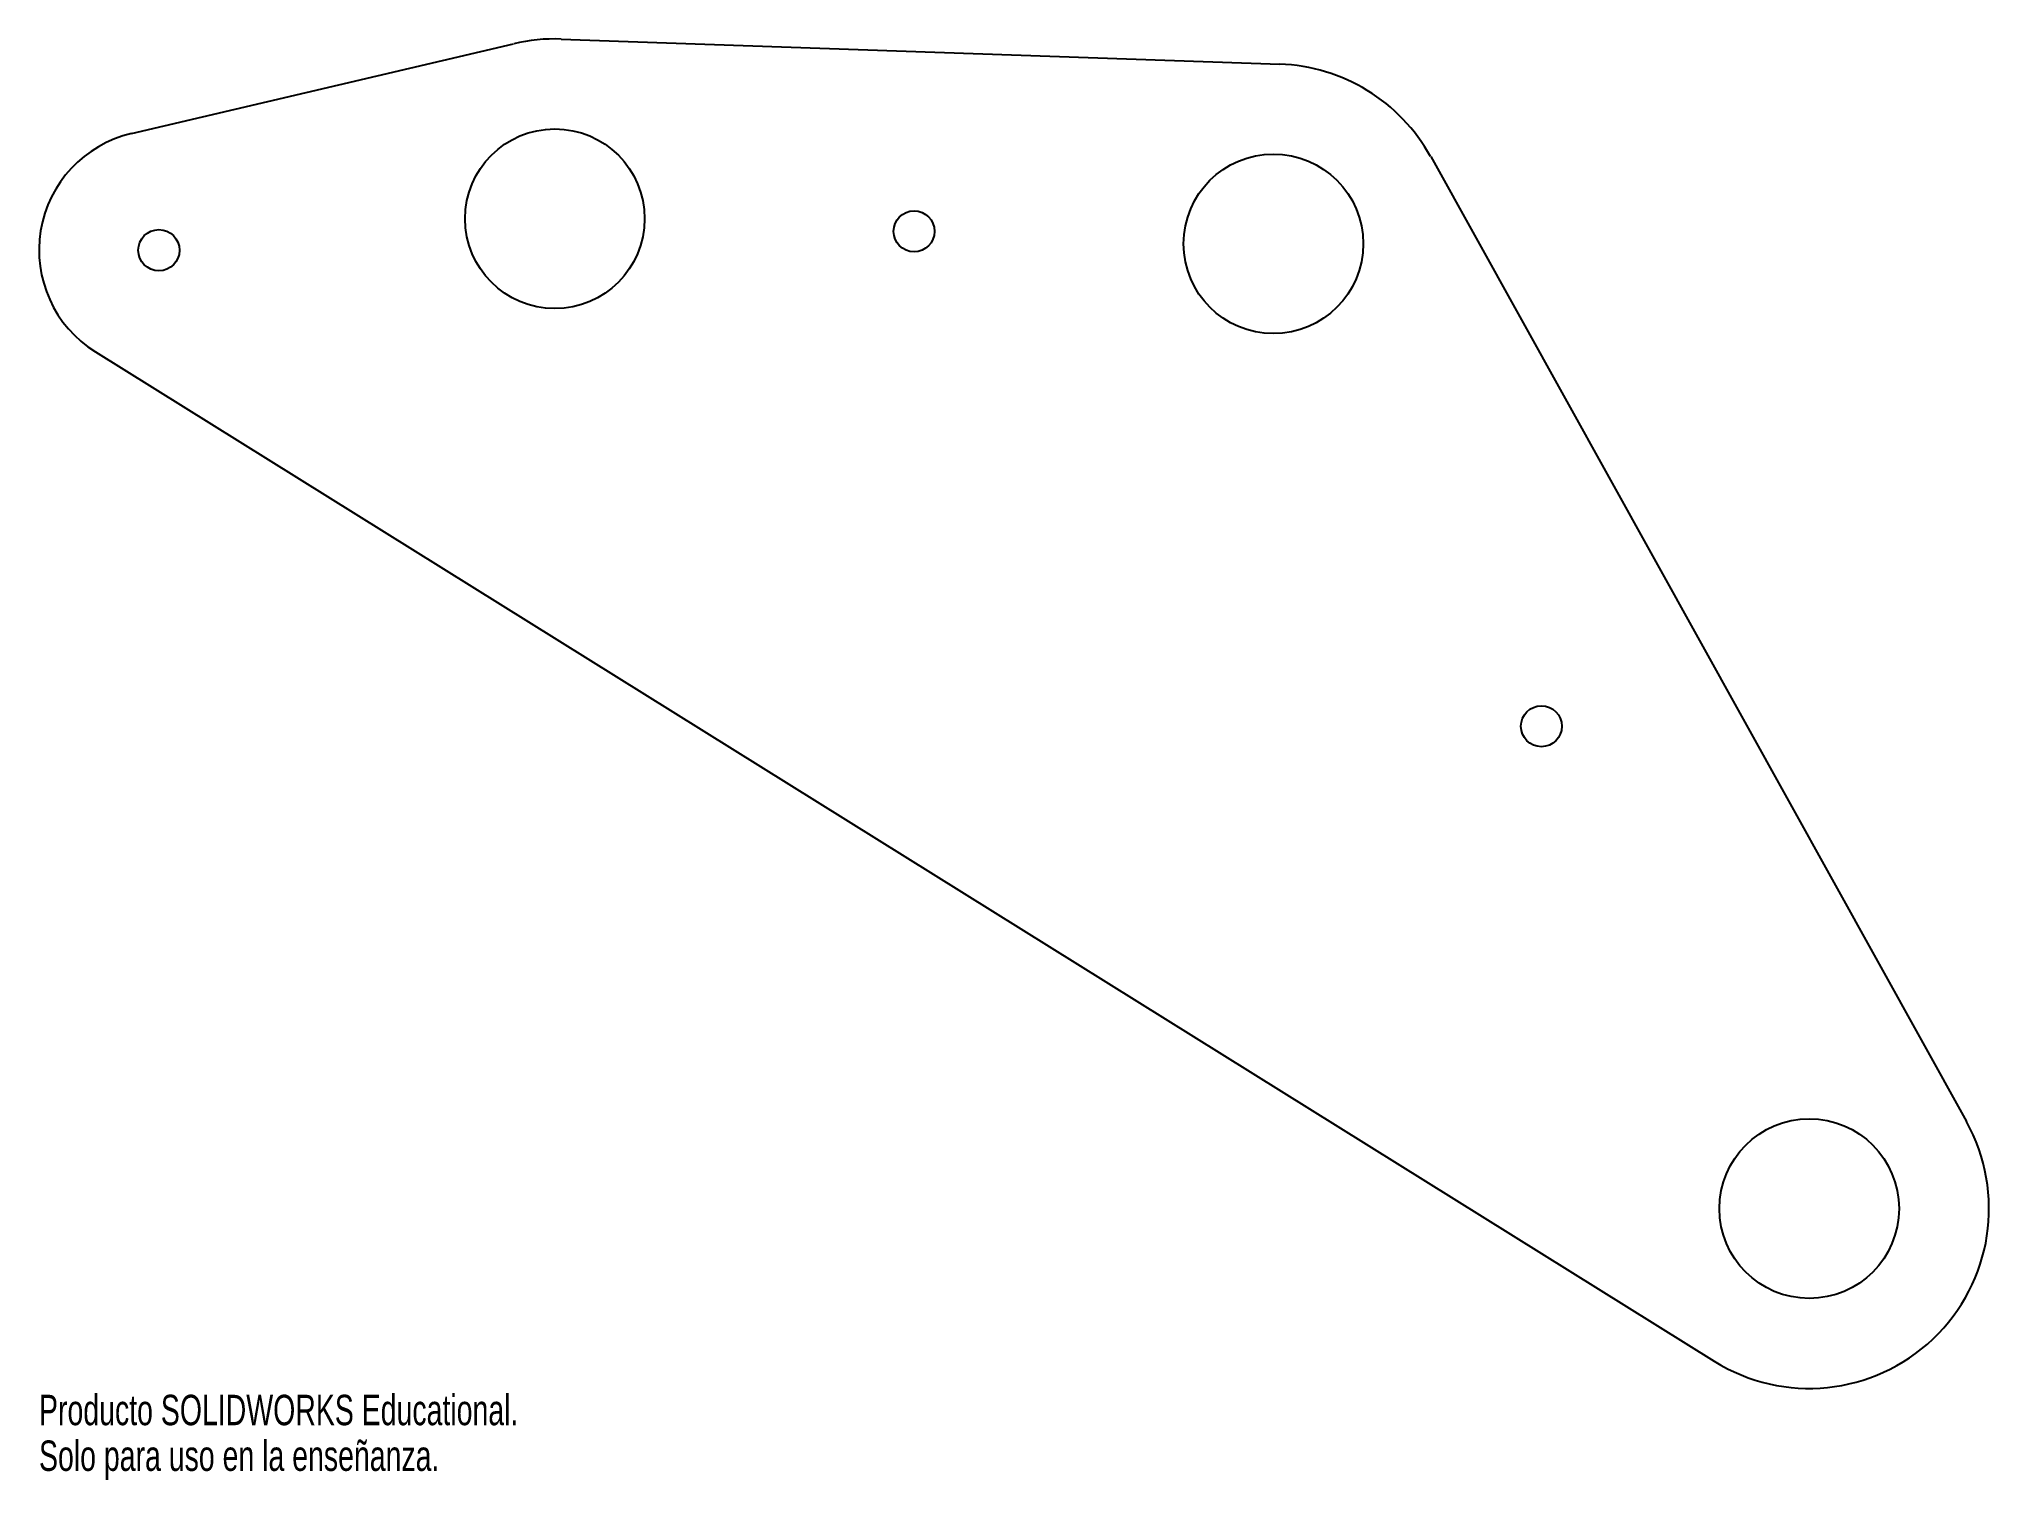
# Model space of a CAD drawing. Header units: inches. Extents: x -1.1 to 11.1, y 4.4 to 13.4.
import ezdxf

# ---------------------------------------------------------------- set-up
doc = ezdxf.new("R2010")
doc.units = ezdxf.units.IN
doc.header["$MEASUREMENT"] = 0
doc.styles.add('SLDTEXTSTYLE0', font='TXT', dxfattribs={"width": 0.7})

msp = doc.modelspace()

# ---------------------------------------------------------------- linework, layer by layer
at = {"color": 7, "linetype": 'Continuous', "lineweight": 25}
for p, q in [((2.189, 13.444), (6.686, 13.287)), ((-0.5, 12.853), (1.892, 13.415)), ((7.631, 12.709), (10.984, 6.671)), ((-0.725, 11.486), (9.405, 5.17))]:
    msp.add_line(p, q, dxfattribs=at)
for centre, radius in [((2.15, 12.32), 0.562), ((6.647, 12.163), 0.562), ((4.398, 12.241), 0.128), ((-0.328, 12.123), 0.129), ((8.324, 9.144), 0.128), ((10, 6.125), 0.562)]:
    msp.add_circle(centre, radius, dxfattribs=at)
for centre, radius, start, end in [((2.15, 12.32), 1.125, 88.0066, 103.2237), ((6.647, 12.163), 1.125, 29.043, 88.0066), ((-0.328, 12.123), 0.75, 103.2237, 238.0565), ((10, 6.125), 1.125, 238.0565, 29.043)]:
    msp.add_arc(centre, radius, start, end, dxfattribs=at)

# ---------------------------------------------------------------- texts
at = {"color": 7, "linetype": 'Continuous', "char_height": 0.1903, "attachment_point": 1, "style": 'SLDTEXTSTYLE0'}
for s, insert in [('Producto SOLIDWORKS Educational.', (-1.078, 4.96)), ('Solo para uso en la enseñanza.', (-1.078, 4.674))]:
    msp.add_mtext(s, dxfattribs=dict(at, insert=insert))

doc.saveas('drawing.dxf')
